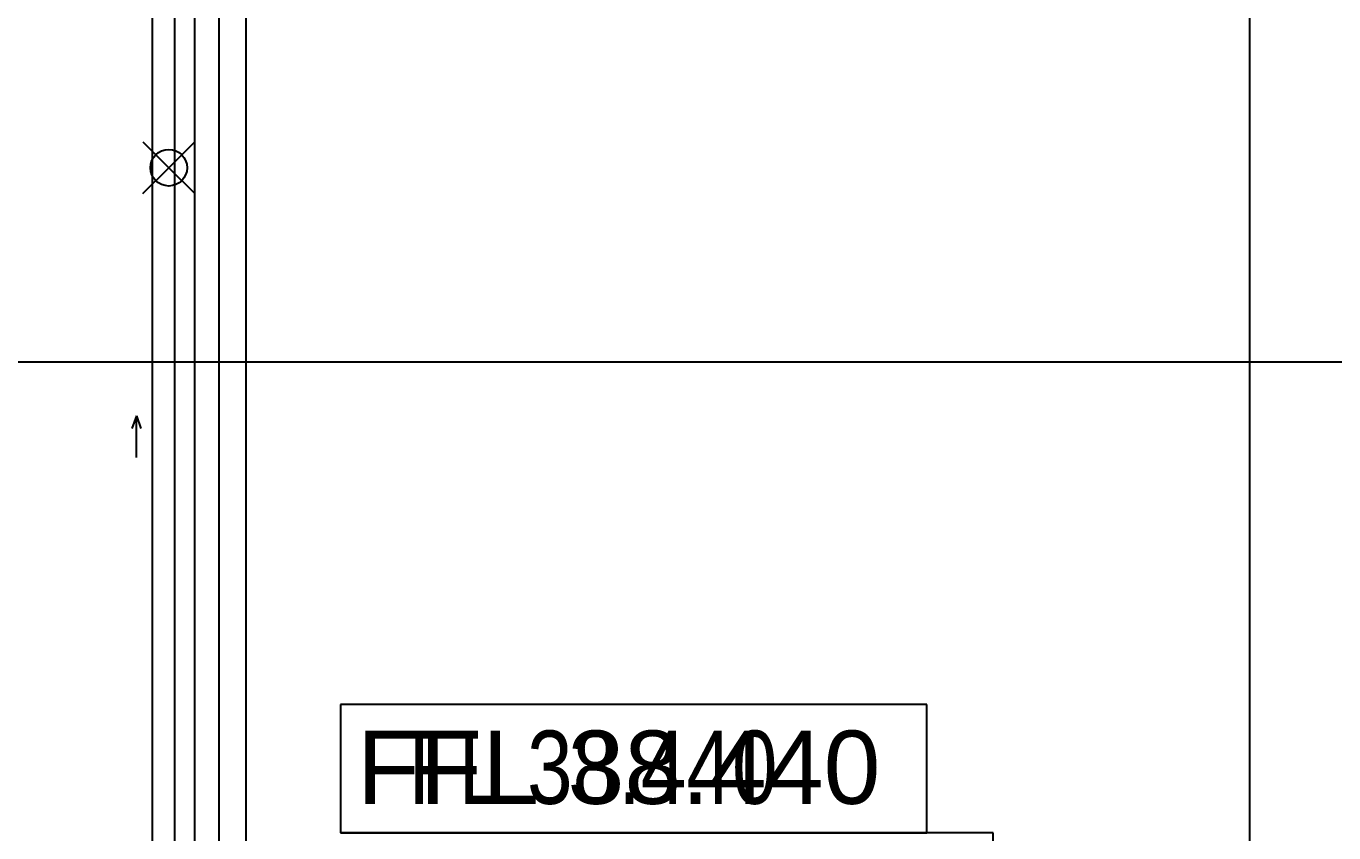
# Model space of a CAD drawing. Header units: millimetres. Extents: x -145636 to 131102, y -135903 to -7470.
# Drawn here: x 62746 to 71670, y -45611 to -40107 of the extents above; entities that cross this region are included whole.
import ezdxf

# ---------------------------------------------------------------- set-up
doc = ezdxf.new("R2010")
doc.units = ezdxf.units.MM
doc.layers.add('M_ARCHI', color=8, linetype='Continuous')
doc.styles.add('Arial_1', font='arial.ttf', dxfattribs={"width": 0.8, "height": 125})

# ---------------------------------------------------------------- blocks, each defined once
blk = doc.blocks.new('RF Archi 21.10.2024')
at = {"layer": 'M_ARCHI', "color": 8}
for p, q in [((-102511, -25375.2), (-102511, -128210.3)), ((-95311, -25375.2), (-95311, -128210.3)), ((-102161, -44128.5), (-102161, -62703.5)), ((-102797.9, -62853.5), (-102797.9, -44322)), ((-102647.9, -44322), (-102647.9, -62853.5)), ((-102341, -62853.5), (-102341, -44278.5)), ((-102862.8, -57301.7), (-102686, -57478.5)), ((-102509.2, -57301.7), (-102686, -57478.5)), ((-102862.8, -57655.2), (-102686, -57478.5)), ((-102509.2, -57655.2), (-102686, -57478.5)), ((-119483.2, -58803.5), (-72658, -58803.5)), ((-102907.2, -59171.9), (-102938.7, -59258.5)), ((-102907.2, -59171.9), (-102938.7, -59258.5)), ((-102907.2, -59171.9), (-102875.6, -59258.5)), ((-102907.2, -59456.9), (-102907.2, -59171.9)), ((-102907.2, -59171.9), (-102875.6, -59258.5)), ((-102907.2, -59456.9), (-102907.2, -59171.9)), ((-97513.4, -61141.9), (-101513.4, -61141.9)), ((-101513.4, -61141.9), (-101513.4, -62016.9)), ((-97513.4, -61141.9), (-101513.4, -61141.9)), ((-101513.4, -61141.9), (-101513.4, -62016.9)), ((-97513.4, -62016.9), (-97513.4, -61141.9)), ((-97513.4, -62016.9), (-97513.4, -61141.9)), ((-101513.4, -62016.9), (-97513.4, -62016.9)), ((-101513.4, -62016.9), (-97513.4, -62016.9)), ((-97061.2, -62016.9), (-101513.4, -62016.9)), ((-97061.2, -63891.5), (-97061.2, -62016.9))]:
    blk.add_line(p, q, dxfattribs=at)
blk.add_circle((-102686, -57478.5), 125, dxfattribs=at)
at = {"layer": 'M_ARCHI', "color": 8, "linetype": 'Continuous', "style": 'Arial_1', "width": 0.8}
blk.add_text('FFL 38.440', height=500, dxfattribs=at).set_placement((-101389.6, -61819.2))
at = {"layer": 'M_ARCHI', "color": 8, "style": 'Arial_1'}
blk.add_text('FFL 38.440', height=500, dxfattribs=at).set_placement((-101401, -61819.2))

msp = doc.modelspace()

# ---------------------------------------------------------------- block references
at = {"layer": 'M_ARCHI', "color": 8, "linetype": 'Continuous'}
msp.add_blockref('RF Archi 21.10.2024', (166405.7, 16405.4), dxfattribs=at)

doc.saveas('drawing.dxf')
